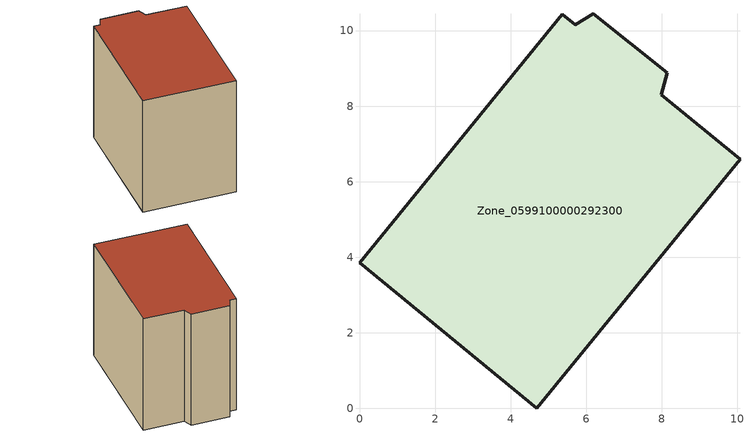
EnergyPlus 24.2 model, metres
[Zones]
Zone_0599100000292300
 floor ground (C_G): 4.69,0 0,3.85 5.37,10.43 5.71,10.15 6.19,10.45 8.14,8.88 7.99,8.3 10.07,6.59 z0
 wall outside (C_F): 7.99,8.3 8.14,8.88 6.19,10.45 5.71,10.15 5.37,10.43 0,3.85 4.69,0 10.07,6.59 7.99,8.3 z0:8.24
 roof outside (C_R): 4.69,0 10.07,6.59 7.99,8.3 8.14,8.88 6.19,10.45 5.71,10.15 5.37,10.43 0,3.85 z8.24
[BUILDING]
Pand.0599100000292300: North Axis=0; Terrain=City; Loads Convergence Tolerance Value=0.04; Temperature Convergence Tolerance Value=0.4; Solar Distribution=FullExterior; Maximum Number of Warmup Days=25; Minimum Number of Warmup Days=1
[Site:Location]
Rotterdam.The.Hague.AP_ZH_NLD Design_Conditions: Latitude=51.96; Longitude=4.45; Time Zone=1; Elevation=-4.5
[SITE:GROUNDTEMPERATURE:BUILDINGSURFACE]
18, 18, 18, 18, 18, 18, 18, 18, 18, 18, 18, 18
[MATERIAL] Thermal Absorptance=0.9; Solar Absorptance=0.7; Visible Absorptance=0.7
Name | Roughness | Thickness | Conductivity | Density | Specific Heat
G.TI.1946-1964 | MediumSmooth | 0.15 | 1 | 540 | 1210
F.TI.1946-1964 | Rough | 0.3 | 0.857143 | 1920 | 840
R.TI.1946-1964 | MediumRough | 0.2 | 0.277778 | 1500 | 1000
[CONSTRUCTION]
C_G: G.TI.1946-1964
C_F: F.TI.1946-1964
C_R: R.TI.1946-1964
[ZONE]
Zone_0599100000292300: Type=1; Multiplier=1; Ceiling Height=Autocalculate; Volume=Autocalculate; Floor Area=autocalculate; Part of Total Floor Area=Yes
[ZONEINFILTRATION:DESIGNFLOWRATE]
Infil_Zone_0599100000292300: Zone or ZoneList or Space or SpaceList=Zone_0599100000292300; Schedule=AlwaysOn; Design Flow Rate Calculation Method=Flow/Area; Flow Rate per Floor Area=0.003; Constant Term Coefficient=1; Temperature Term Coefficient=0; Velocity Term Coefficient=0; Velocity Squared Term Coefficient=0
[HVACTEMPLATE:ZONE:IDEALLOADSAIRSYSTEM]
Zone_0599100000292300: Maximum Heating Supply Air Temperature=50; Minimum Cooling Supply Air Temperature=13; Maximum Heating Supply Air Humidity Ratio=0.0156; Minimum Cooling Supply Air Humidity Ratio=0.0077; Heating Limit=NoLimit; Cooling Limit=NoLimit; Dehumidification Control Type=ConstantSensibleHeatRatio; Cooling Sensible Heat Ratio=0.7; Dehumidification Setpoint=60; Humidification Control Type=None; Humidification Setpoint=30; Outdoor Air Method=None; Outdoor Air Flow Rate per Person=0.00944; Outdoor Air Flow Rate per Zone Floor Area=0; Outdoor Air Flow Rate per Zone=0; Demand Controlled Ventilation Type=None; Outdoor Air Economizer Type=NoEconomizer; Heat Recovery Type=None; Sensible Heat Recovery Effectiveness=0.7; Latent Heat Recovery Effectiveness=0.65
[ZONECONTROL:THERMOSTAT]
ThermostatControl_Zone_0599100000292300: Zone or ZoneList=Zone_0599100000292300; Control Type Schedule=DualSetpointControlType; Control 1=Thermostat_Zone_0599100000292300; Temperature Difference Between Cutout And Setpoint=0
[THERMOSTATSETPOINT:DUALSETPOINT]
Thermostat_Zone_0599100000292300: Heating Setpoint Temperature Schedule=HeatingSetpoint_Zone_0599100000292300; Cooling Setpoint Temperature Schedule=CoolingSetpoint_Zone_0599100000292300
[SCHEDULE:COMPACT]
HeatingSetpoint_Zone_0599100000292300: Through: 12/31, For: AllDays, Until: 24:00, 21
CoolingSetpoint_Zone_0599100000292300: Through: 12/31, For: AllDays, Until: 24:00, 24
DualSetpointControlType: Through: 12/31, For: AllDays, Until: 24:00, 4
AlwaysOn: Through: 12/31, For: AllDays, Until: 24:00, 1
